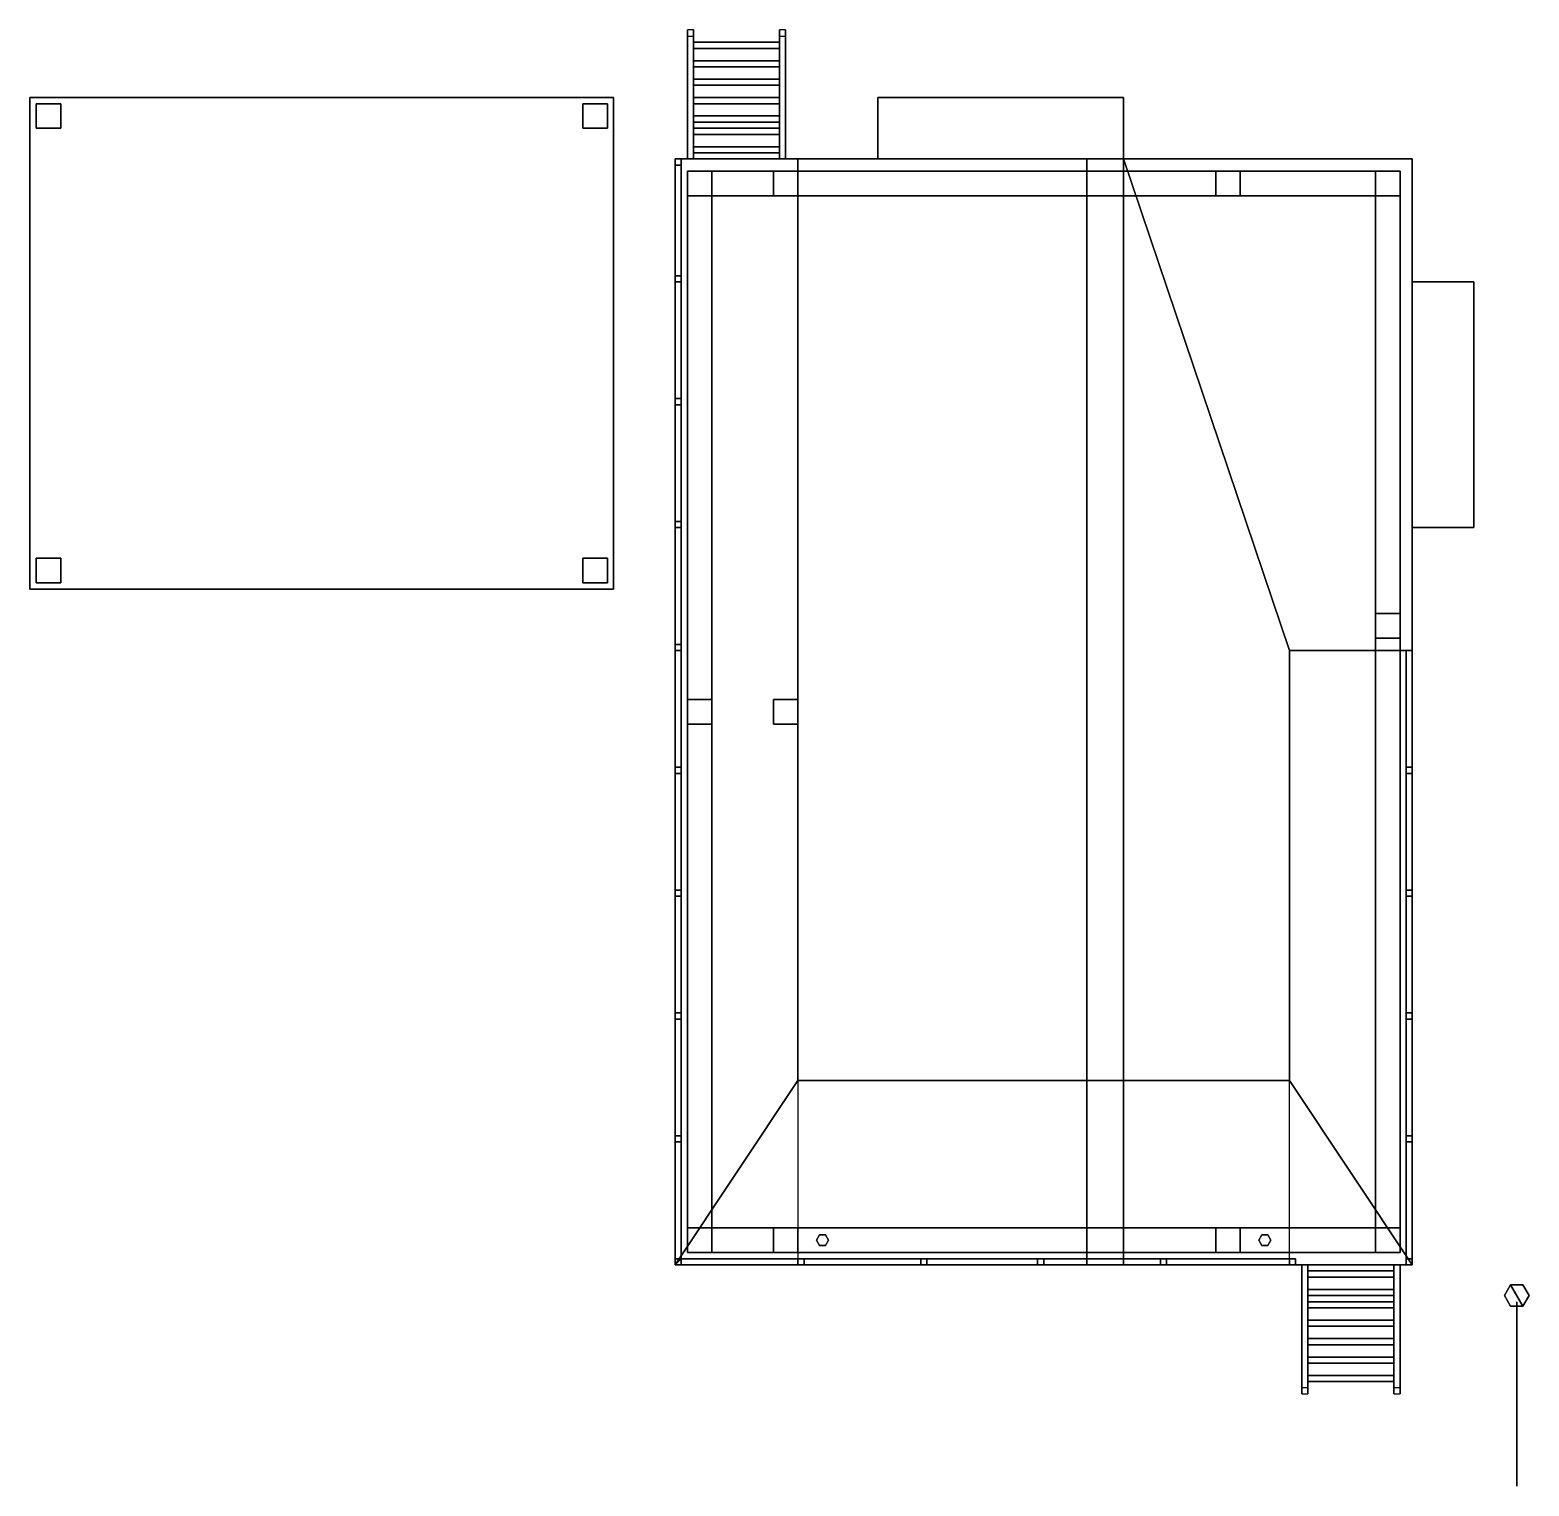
# Model space of a CAD drawing. Header units: millimetres. Extents: x -5.8 to 6.3, y -6.3 to 5.5.
import ezdxf

# ---------------------------------------------------------------- set-up
doc = ezdxf.new("R2010")
doc.units = ezdxf.units.MM
doc.layers.add('flag', color=1, linetype='Continuous')

msp = doc.modelspace()

# ---------------------------------------------------------------- linework, layer by layer
for points in [[(-0.5, 5.5), (-0.5, 4.5, 1.45), (-0.5, 4.5, 1.5), (-0.5, 5.55)], [(-0.5, 5.55), (-0.5, 4.5, 1.5), (-0.45, 4.5, 1.5), (-0.45, 5.55)], [(-0.45, 5.5), (-0.45, 4.5, 1.45), (-0.5, 4.5, 1.45), (-0.5, 5.5)], [(-0.45, 4.5, 1.5), (-0.45, 4.5, 1.45), (-0.45, 5.5), (-0.45, 5.55)], [(0.25, 5.5), (0.25, 4.5, 1.45), (0.25, 4.5, 1.5), (0.25, 5.55)], [(0.25, 5.55), (0.25, 4.5, 1.5), (0.3, 4.5, 1.5), (0.3, 5.55)], [(0.3, 5.5), (0.3, 4.5, 1.45), (0.25, 4.5, 1.45), (0.25, 5.5)], [(0.3, 4.5, 1.5), (0.3, 4.5, 1.45), (0.3, 5.5), (0.3, 5.55)], [(0.25, 5.45, 0.073), (-0.45, 5.45, 0.073), (-0.45, 5.45, 0.143), (0.25, 5.45, 0.143)], [(0.25, 5.4, 0.145), (-0.45, 5.4, 0.145), (-0.45, 5.45, 0.073), (0.25, 5.45, 0.073)], [(-0.45, 5.45, 0.143), (-0.45, 5.4, 0.214), (0.25, 5.4, 0.214), (0.25, 5.45, 0.143)], [(0.25, 5.4, 0.214), (-0.45, 5.4, 0.214), (-0.45, 5.4, 0.145), (0.25, 5.4, 0.145)], [(0.25, 5.3, 0.29), (-0.45, 5.3, 0.29), (-0.45, 5.3, 0.357), (0.25, 5.3, 0.357)], [(0.25, 5.25, 0.363), (-0.45, 5.25, 0.363), (-0.45, 5.3, 0.29), (0.25, 5.3, 0.29)], [(-0.45, 5.3, 0.357), (-0.45, 5.25, 0.429), (0.25, 5.25, 0.429), (0.25, 5.3, 0.357)], [(0.25, 5.25, 0.429), (-0.45, 5.25, 0.429), (-0.45, 5.25, 0.363), (0.25, 5.25, 0.363)], [(0.25, 5.15, 0.508), (-0.45, 5.15, 0.508), (-0.45, 5.15, 0.571), (0.25, 5.15, 0.571)], [(0.25, 5.1, 0.58), (-0.45, 5.1, 0.58), (-0.45, 5.15, 0.508), (0.25, 5.15, 0.508)], [(-0.45, 5.15, 0.571), (-0.45, 5.1, 0.643), (0.25, 5.1, 0.643), (0.25, 5.15, 0.571)], [(0.25, 5.1, 0.643), (-0.45, 5.1, 0.643), (-0.45, 5.1, 0.58), (0.25, 5.1, 0.58)], [(-5.85, 5, 3.5), (-5.85, 1, 4.85), (-5.85, 1, 4.95), (-5.85, 5, 3.6)], [(-5.85, 5, 3.6), (-5.85, 1, 4.95), (-1.1, 1, 4.95), (-1.1, 5, 3.6)], [(-1.1, 5, 3.6), (-1.1, 5, 3.5), (-5.85, 5, 3.5), (-5.85, 5, 3.6)], [(-1.1, 5, 3.5), (-1.1, 1, 4.85), (-5.85, 1, 4.85), (-5.85, 5, 3.5)], [(-5.8, 4.95), (-5.8, 4.75), (-5.8, 4.75, 3.6), (-5.8, 4.95, 3.55)], [(-5.6, 4.95, 3.55), (-5.6, 4.95), (-5.8, 4.95), (-5.8, 4.95, 3.55)], [(-5.6, 4.95), (-5.6, 4.75), (-5.8, 4.75), (-5.8, 4.95)], [(-5.6, 4.75, 3.6), (-5.6, 4.75), (-5.6, 4.95), (-5.6, 4.95, 3.55)], [(-1.35, 4.95), (-1.35, 4.75), (-1.35, 4.75, 3.6), (-1.35, 4.95, 3.55)], [(-1.15, 4.95, 3.55), (-1.15, 4.95), (-1.35, 4.95), (-1.35, 4.95, 3.55)], [(-1.15, 4.95), (-1.15, 4.75), (-1.35, 4.75), (-1.35, 4.95)], [(-1.15, 4.75, 3.6), (-1.15, 4.75), (-1.15, 4.95), (-1.15, 4.95, 3.55)], [(-1.1, 1, 4.95), (-1.1, 1, 4.85), (-1.1, 5, 3.5), (-1.1, 5, 3.6)], [(-0.45, 5, 0.786), (-0.45, 4.95, 0.857), (0.25, 4.95, 0.857), (0.25, 5, 0.786)], [(0.25, 4.95, 0.798), (-0.45, 4.95, 0.798), (-0.45, 5, 0.725), (0.25, 5, 0.725)], [(0.25, 5, 0.725), (-0.45, 5, 0.725), (-0.45, 5, 0.786), (0.25, 5, 0.786)], [(0.25, 4.95, 0.857), (-0.45, 4.95, 0.857), (-0.45, 4.95, 0.798), (0.25, 4.95, 0.798)], [(3.05, 5, 3), (3.05, 5, 2.95), (1.05, 5, 2.95), (1.05, 5, 3)], [(1.05, 5, 2.95), (1.05, 4.5, 3.45), (1.05, 4.5, 3.5), (1.05, 5, 3)], [(3.05, 5, 2.95), (3.05, 4.5, 3.45), (1.05, 4.5, 3.45), (1.05, 5, 2.95)], [(1.05, 5, 3), (1.05, 4.5, 3.5), (3.05, 4.5, 3.5), (3.05, 5, 3)], [(3.05, 4.5, 3.5), (3.05, 4.5, 3.45), (3.05, 5, 2.95), (3.05, 5, 3)], [(0.25, 4.85, 0.943), (-0.45, 4.85, 0.943), (-0.45, 4.85, 1), (0.25, 4.85, 1)], [(0.25, 4.8, 1.015), (-0.45, 4.8, 1.015), (-0.45, 4.85, 0.943), (0.25, 4.85, 0.943)], [(-0.45, 4.85, 1), (-0.45, 4.8, 1.071), (0.25, 4.8, 1.071), (0.25, 4.85, 1)], [(0.25, 4.8, 1.071), (-0.45, 4.8, 1.071), (-0.45, 4.8, 1.015), (0.25, 4.8, 1.015)], [(-5.8, 4.75, 3.6), (-5.8, 4.75), (-5.6, 4.75), (-5.6, 4.75, 3.6)], [(-1.35, 4.75, 3.6), (-1.35, 4.75), (-1.15, 4.75), (-1.15, 4.75, 3.6)], [(0.25, 4.7, 1.16), (-0.45, 4.7, 1.16), (-0.45, 4.75, 1.088), (0.25, 4.75, 1.088)], [(-0.45, 4.75, 1.143), (-0.45, 4.7, 1.214), (0.25, 4.7, 1.214), (0.25, 4.75, 1.143)], [(0.25, 4.75, 1.088), (-0.45, 4.75, 1.088), (-0.45, 4.75, 1.143), (0.25, 4.75, 1.143)], [(0.25, 4.7, 1.214), (-0.45, 4.7, 1.214), (-0.45, 4.7, 1.16), (0.25, 4.7, 1.16)], [(0.25, 4.6, 1.305), (-0.45, 4.6, 1.305), (-0.45, 4.6, 1.357), (0.25, 4.6, 1.357)], [(0.25, 4.55, 1.378), (-0.45, 4.55, 1.378), (-0.45, 4.6, 1.305), (0.25, 4.6, 1.305)], [(-0.45, 4.6, 1.357), (-0.45, 4.55, 1.429), (0.25, 4.55, 1.429), (0.25, 4.6, 1.357)], [(0.25, 4.55, 1.429), (-0.45, 4.55, 1.429), (-0.45, 4.55, 1.378), (0.25, 4.55, 1.378)], [(0.4, 4.5, 1.5), (5.4, 4.5, 1.25), (-0.6, 4.5, 1.25), (-0.6, 4.5, 1.5)], [(-0.6, 4.5, 1.25), (-0.6, -4.5, 1.25), (-0.6, -4.5, 1.5), (-0.6, 4.5, 1.5)], [(-0.6, 4.5, 1.5), (-0.6, -4.5, 1.5), (0.4, -3, 1.5), (0.4, 4.5, 1.5)], [(-0.55, 4.5, 2.55), (-0.55, 4.5, 2.5), (-0.6, 4.5, 2.5), (-0.6, 4.5, 2.55)], [(-0.6, 4.5, 2.5), (-0.6, -4.5, 2.5), (-0.6, -4.5, 2.55), (-0.6, 4.5, 2.55)], [(-0.55, 4.5, 2.5), (-0.55, -4.45, 2.5), (-0.6, -4.5, 2.5), (-0.6, 4.5, 2.5)], [(-0.6, 4.5, 2.55), (-0.6, -4.5, 2.55), (-0.55, -4.45, 2.55), (-0.55, 4.5, 2.55)], [(-0.6, 4.5, 1.5), (-0.6, 4.5, 2.5), (-0.55, 4.5, 2.5), (-0.55, 4.5, 1.5)], [(-0.6, 4.45, 1.5), (-0.6, 4.45, 2.5), (-0.6, 4.5, 2.5), (-0.6, 4.5, 1.5)], [(-0.55, 4.5, 1.5), (-0.55, 4.45, 1.5), (-0.6, 4.45, 1.5), (-0.6, 4.5, 1.5)], [(-0.55, 4.45, 1.5), (-0.55, 4.45, 2.5), (-0.6, 4.45, 2.5), (-0.6, 4.45, 1.5)], [(-0.55, -4.45, 2.55), (-0.55, -4.45, 2.5), (-0.55, 4.5, 2.5), (-0.55, 4.5, 2.55)], [(-0.55, 4.5, 2.5), (-0.55, 4.45, 2.5), (-0.55, 4.45, 1.5), (-0.55, 4.5, 1.5)], [(-0.5, 4.4), (-0.5, 4.2), (-0.5, 4.2, 1.25), (-0.5, 4.4, 1.25)], [(-0.3, 4.4, 1.25), (-0.3, 4.4), (-0.5, 4.4), (-0.5, 4.4, 1.25)], [(-0.3, 4.2, 1.25), (-0.3, 4.2), (-0.3, 4.4), (-0.3, 4.4, 1.25)], [(0.2, 4.4), (0.2, 4.2), (-0.3, 4.2, 1.05), (-0.3, 4.4, 1.05)], [(-0.3, 4.4, 1.25), (0.2, 4.4, 0.2), (0.2, 4.4), (-0.3, 4.4, 1.05)], [(-0.3, 4.2, 1.25), (0.2, 4.2, 0.2), (0.2, 4.4, 0.2), (-0.3, 4.4, 1.25)], [(0.2, 4.4, 0.2), (0.2, 4.2, 0.2), (0.2, 4.2, 1.25), (0.2, 4.4, 1.25)], [(0.4, 4.4, 1.25), (0.4, 4.4), (0.2, 4.4), (0.2, 4.4, 1.25)], [(5.4, 4.5, 3.5), (5.4, 4.5, 1.25), (0.4, 4.5, 1.5), (0.4, 4.5, 3.5)], [(0.4, 4.5, 1.5), (0.4, -3, 1.5), (0.4, -3, 3.5), (0.4, 4.5, 3.5)], [(3.05, 4.5, 5), (5.4, 4.5, 3.5), (0.4, 4.5, 3.5), (2.75, 4.5, 5)], [(0.4, 4.5, 3.5), (0.4, -4.5, 3.5), (2.75, -4.5, 5), (2.75, 4.5, 5)], [(0.4, 4.2, 1.25), (0.4, 4.2, 0.2), (0.4, 4.4, 0.2), (0.4, 4.4, 1.25)], [(0.4, 4.4, 0.2), (3.8, 4.4, 1.25), (3.8, 4.4, 1.05), (0.4, 4.4)], [(0.4, 4.2, 0.2), (3.8, 4.2, 1.25), (3.8, 4.4, 1.25), (0.4, 4.4, 0.2)], [(3.8, 4.4, 1.05), (3.8, 4.2, 1.05), (0.4, 4.2), (0.4, 4.4)], [(2.75, 4.5, 5), (2.75, 4.5, 5.1), (3.05, 4.5, 5.1), (3.05, 4.5, 5)], [(2.75, -4.5, 5), (2.75, -4.5, 5.1), (2.75, 4.5, 5.1), (2.75, 4.5, 5)], [(2.75, 4.5, 5.1), (2.75, -4.5, 5.1), (3.05, -4.5, 5.1), (3.05, 4.5, 5.1)], [(4.4, 0.5, 4.138), (5.4, 0.5, 3.5), (5.4, 4.5, 3.5), (3.05, 4.5, 5)], [(3.05, 4.5, 5.1), (3.05, -4.5, 5.1), (3.05, -4.5, 5), (3.05, 4.5, 5)], [(3.05, -4.5, 5), (4.4, -4.5, 4.138), (4.4, 0.5, 4.138), (3.05, 4.5, 5)], [(4, 4.4, 1.25), (4, 4.4), (3.8, 4.4), (3.8, 4.4, 1.25)], [(3.8, 4.4), (3.8, 4.2), (3.8, 4.2, 1.05), (3.8, 4.4, 1.05)], [(4, 4.2, 1.05), (4, 4.2), (4, 4.4), (4, 4.4, 1.05)], [(4, 4.4, 1.25), (5.1, 4.4, 0.2), (5.1, 4.4), (4, 4.4, 1.05)], [(5.1, 4.4), (5.1, 4.2), (4, 4.2, 1.05), (4, 4.4, 1.05)], [(4, 4.2, 1.25), (5.1, 4.2, 0.2), (5.1, 4.4, 0.2), (4, 4.4, 1.25)], [(5.1, 4.4), (5.1, 4.2), (5.1, 4.2, 1.25), (5.1, 4.4, 1.25)], [(5.3, 4.4, 1.25), (5.3, 4.4), (5.1, 4.4), (5.1, 4.4, 1.25)], [(5.3, 4.2, 1.25), (5.3, 4.2), (5.3, 4.4), (5.3, 4.4, 1.25)], [(5.4, -4.5, 1.5), (5.4, -4.5, 1.25), (5.4, 4.5, 1.25), (5.4, 0.5, 1.5)], [(5.4, 0.5, 3.5), (5.4, 0.5, 1.5), (5.4, 4.5, 1.25), (5.4, 4.5, 3.5)], [(-0.5, 4.2, 1.05), (-0.5, 4.2), (-0.3, 4.2), (-0.3, 4.2, 1.05)], [(-0.3, 0.1), (-0.5, 0.1), (-0.5, 4.2, 1.05), (-0.3, 4.2, 1.05)], [(-0.5, 4.2, 1.05), (-0.5, 0.1), (-0.5, 0.1, 0.2), (-0.5, 4.2, 1.25)], [(-0.5, 4.2, 1.25), (-0.5, 0.1, 0.2), (-0.3, 0.1, 0.2), (-0.3, 4.2, 1.25)], [(-0.3, 4.2, 1.05), (0.2, 4.2), (0.2, 4.2, 0.2), (-0.3, 4.2, 1.25)], [(-0.3, 4.2, 1.25), (-0.3, 0.1, 0.2), (-0.3, 0.1), (-0.3, 4.2, 1.05)], [(0.2, 4.2, 1.25), (0.2, 4.2), (0.4, 4.2), (0.4, 4.2, 1.25)], [(0.4, 4.2), (3.8, 4.2, 1.05), (3.8, 4.2, 1.25), (0.4, 4.2, 0.2)], [(3.8, 4.2, 1.25), (3.8, 4.2), (4, 4.2), (4, 4.2, 1.25)], [(4, 4.2, 1.05), (5.1, 4.2), (5.1, 4.2, 0.2), (4, 4.2, 1.25)], [(5.1, 4.2, 1.05), (5.1, 4.2), (5.3, 4.2), (5.3, 4.2, 1.05)], [(5.1, 4.2, 1.25), (5.1, 0.8, 0.2), (5.3, 0.8, 0.2), (5.3, 4.2, 1.25)], [(5.1, 4.2, 1.05), (5.1, 0.8), (5.1, 0.8, 0.2), (5.1, 4.2, 1.25)], [(5.3, 0.8), (5.1, 0.8), (5.1, 4.2, 1.05), (5.3, 4.2, 1.05)], [(5.3, 4.2, 1.25), (5.3, 0.8, 0.2), (5.3, 0.8), (5.3, 4.2, 1.05)], [(-0.6, 3.55, 1.5), (-0.6, 3.55, 2.5), (-0.55, 3.55, 2.5), (-0.55, 3.55, 1.5)], [(-0.6, 3.5, 1.5), (-0.6, 3.5, 2.5), (-0.6, 3.55, 2.5), (-0.6, 3.55, 1.5)], [(-0.55, 3.55, 1.5), (-0.55, 3.5, 1.5), (-0.6, 3.5, 1.5), (-0.6, 3.55, 1.5)], [(-0.55, 3.55, 2.5), (-0.55, 3.5, 2.5), (-0.55, 3.5, 1.5), (-0.55, 3.55, 1.5)], [(-0.55, 3.5, 1.5), (-0.55, 3.5, 2.5), (-0.6, 3.5, 2.5), (-0.6, 3.5, 1.5)], [(5.9, 3.5, 3), (5.4, 3.5, 3.5), (5.4, 1.5, 3.5), (5.9, 1.5, 3)], [(5.9, 1.5, 2.95), (5.4, 1.5, 3.45), (5.4, 3.5, 3.45), (5.9, 3.5, 2.95)], [(5.9, 3.5, 2.95), (5.4, 3.5, 3.45), (5.4, 3.5, 3.5), (5.9, 3.5, 3)], [(5.9, 1.5, 3), (5.9, 1.5, 2.95), (5.9, 3.5, 2.95), (5.9, 3.5, 3)], [(-0.6, 2.55, 1.5), (-0.6, 2.55, 2.5), (-0.55, 2.55, 2.5), (-0.55, 2.55, 1.5)], [(-0.6, 2.5, 1.5), (-0.6, 2.5, 2.5), (-0.6, 2.55, 2.5), (-0.6, 2.55, 1.5)], [(-0.55, 2.55, 1.5), (-0.55, 2.5, 1.5), (-0.6, 2.5, 1.5), (-0.6, 2.55, 1.5)], [(-0.55, 2.5, 1.5), (-0.55, 2.5, 2.5), (-0.6, 2.5, 2.5), (-0.6, 2.5, 1.5)], [(-0.55, 2.55, 2.5), (-0.55, 2.5, 2.5), (-0.55, 2.5, 1.5), (-0.55, 2.55, 1.5)], [(-0.6, 1.55, 1.5), (-0.6, 1.55, 2.5), (-0.55, 1.55, 2.5), (-0.55, 1.55, 1.5)], [(-0.6, 1.5, 1.5), (-0.6, 1.5, 2.5), (-0.6, 1.55, 2.5), (-0.6, 1.55, 1.5)], [(-0.55, 1.55, 1.5), (-0.55, 1.5, 1.5), (-0.6, 1.5, 1.5), (-0.6, 1.55, 1.5)], [(-0.55, 1.5, 1.5), (-0.55, 1.5, 2.5), (-0.6, 1.5, 2.5), (-0.6, 1.5, 1.5)], [(-0.55, 1.55, 2.5), (-0.55, 1.5, 2.5), (-0.55, 1.5, 1.5), (-0.55, 1.55, 1.5)], [(5.4, 1.5, 3.5), (5.4, 1.5, 3.45), (5.9, 1.5, 2.95), (5.9, 1.5, 3)], [(-5.8, 1.25), (-5.8, 1.05), (-5.8, 1.05, 4.85), (-5.8, 1.25, 4.8)], [(-5.6, 1.25, 4.8), (-5.6, 1.25), (-5.8, 1.25), (-5.8, 1.25, 4.8)], [(-5.6, 1.25), (-5.6, 1.05), (-5.8, 1.05), (-5.8, 1.25)], [(-5.6, 1.05, 4.85), (-5.6, 1.05), (-5.6, 1.25), (-5.6, 1.25, 4.8)], [(-1.35, 1.25), (-1.35, 1.05), (-1.35, 1.05, 4.85), (-1.35, 1.25, 4.8)], [(-1.15, 1.25, 4.8), (-1.15, 1.25), (-1.35, 1.25), (-1.35, 1.25, 4.8)], [(-1.15, 1.25), (-1.15, 1.05), (-1.35, 1.05), (-1.35, 1.25)], [(-1.15, 1.05, 4.85), (-1.15, 1.05), (-1.15, 1.25), (-1.15, 1.25, 4.8)], [(-5.85, 1, 4.95), (-5.85, 1, 4.85), (-1.1, 1, 4.85), (-1.1, 1, 4.95)], [(-5.8, 1.05, 4.85), (-5.8, 1.05), (-5.6, 1.05), (-5.6, 1.05, 4.85)], [(-1.35, 1.05, 4.85), (-1.35, 1.05), (-1.15, 1.05), (-1.15, 1.05, 4.85)], [(5.1, 0.8), (5.1, 0.6), (5.1, 0.6, 1.25), (5.1, 0.8, 1.25)], [(5.3, 0.8, 1.25), (5.3, 0.8, 0.2), (5.1, 0.8, 0.2), (5.1, 0.8, 1.25)], [(5.3, 0.6, 1.25), (5.3, 0.6), (5.3, 0.8), (5.3, 0.8, 1.25)], [(-0.6, 0.55, 1.5), (-0.6, 0.55, 2.5), (-0.55, 0.55, 2.5), (-0.55, 0.55, 1.5)], [(-0.6, 0.5, 1.5), (-0.6, 0.5, 2.5), (-0.6, 0.55, 2.5), (-0.6, 0.55, 1.5)], [(-0.55, 0.55, 1.5), (-0.55, 0.5, 1.5), (-0.6, 0.5, 1.5), (-0.6, 0.55, 1.5)], [(-0.55, 0.5, 1.5), (-0.55, 0.5, 2.5), (-0.6, 0.5, 2.5), (-0.6, 0.5, 1.5)], [(-0.55, 0.55, 2.5), (-0.55, 0.5, 2.5), (-0.55, 0.5, 1.5), (-0.55, 0.55, 1.5)], [(4.4, 0.5, 4.138), (4.4, 0.5, 1.5), (5.4, 0.5, 1.5), (5.4, 0.5, 3.5)], [(4.4, -3, 4.138), (4.4, -3, 1.5), (4.4, 0.5, 1.5), (4.4, 0.5, 4.138)], [(4.4, -3, 1.5), (5.4, -4.5, 1.5), (5.4, 0.5, 1.5), (4.4, 0.5, 1.5)], [(5.1, 0.6, 1.25), (5.1, 0.6, 0.2), (5.3, 0.6, 0.2), (5.3, 0.6, 1.25)], [(5.3, -4.2, 1.25), (5.3, 0.6, 0.2), (5.1, 0.6, 0.2), (5.1, -4.2, 1.25)], [(5.1, -4.2, 1.25), (5.1, 0.6, 0.2), (5.1, 0.6), (5.1, -4.2, 1.05)], [(5.1, 0.6), (5.3, 0.6), (5.3, -4.2, 1.05), (5.1, -4.2, 1.05)], [(5.3, -4.2, 1.05), (5.3, 0.6), (5.3, 0.6, 0.2), (5.3, -4.2, 1.25)], [(5.35, 0.5, 2.5), (5.35, -4.5, 2.5), (5.35, -4.5, 2.55), (5.35, 0.5, 2.55)], [(5.35, 0.5, 2.55), (5.35, -4.5, 2.55), (5.4, -4.5, 2.55), (5.4, 0.5, 2.55)], [(5.4, 0.5, 2.5), (5.4, -4.5, 2.5), (5.35, -4.5, 2.5), (5.35, 0.5, 2.5)], [(5.4, -4.5, 2.55), (5.4, -4.5, 2.5), (5.4, 0.5, 2.5), (5.4, 0.5, 2.55)], [(-0.3, 0.1, 1.25), (-0.3, 0.1, 0.2), (-0.5, 0.1, 0.2), (-0.5, 0.1, 1.25)], [(-0.5, 0.1), (-0.5, -0.1), (-0.5, -0.1, 1.25), (-0.5, 0.1, 1.25)], [(-0.3, -0.1, 1.25), (-0.3, -0.1), (-0.3, 0.1), (-0.3, 0.1, 1.25)], [(0.2, 0.1, 0.2), (0.2, -0.1, 0.2), (0.2, -0.1, 1.25), (0.2, 0.1, 1.25)], [(0.4, 0.1, 1.25), (0.4, 0.1, 0.2), (0.2, 0.1, 0.2), (0.2, 0.1, 1.25)], [(0.4, -0.1, 1.25), (0.4, -0.1, 0.2), (0.4, 0.1, 0.2), (0.4, 0.1, 1.25)], [(-0.5, -0.1, 1.25), (-0.5, -0.1, 0.2), (-0.3, -0.1, 0.2), (-0.3, -0.1, 1.25)], [(-0.5, -0.1), (-0.3, -0.1), (-0.3, -4.2, 1.05), (-0.5, -4.2, 1.05)], [(-0.3, -4.2, 1.25), (-0.3, -0.1, 0.2), (-0.5, -0.1, 0.2), (-0.5, -4.2, 1.25)], [(-0.5, -4.2, 1.25), (-0.5, -0.1, 0.2), (-0.5, -0.1), (-0.5, -4.2, 1.05)], [(-0.3, -4.2, 1.05), (-0.3, -0.1), (-0.3, -0.1, 0.2), (-0.3, -4.2, 1.25)], [(0.2, -0.1, 1.25), (0.2, -0.1, 0.2), (0.4, -0.1, 0.2), (0.4, -0.1, 1.25)], [(-0.55, -0.45, 1.5), (-0.55, -0.5, 1.5), (-0.6, -0.5, 1.5), (-0.6, -0.45, 1.5)], [(-0.6, -0.5, 1.5), (-0.6, -0.5, 2.5), (-0.6, -0.45, 2.5), (-0.6, -0.45, 1.5)], [(-0.6, -0.45, 1.5), (-0.6, -0.45, 2.5), (-0.55, -0.45, 2.5), (-0.55, -0.45, 1.5)], [(-0.55, -0.45, 2.5), (-0.55, -0.5, 2.5), (-0.55, -0.5, 1.5), (-0.55, -0.45, 1.5)], [(5.35, -0.45, 1.5), (5.35, -0.45, 2.5), (5.4, -0.45, 2.5), (5.4, -0.45, 1.5)], [(5.35, -0.5, 1.5), (5.35, -0.5, 2.5), (5.35, -0.45, 2.5), (5.35, -0.45, 1.5)], [(5.4, -0.45, 1.5), (5.4, -0.5, 1.5), (5.35, -0.5, 1.5), (5.35, -0.45, 1.5)], [(5.4, -0.45, 2.5), (5.4, -0.5, 2.5), (5.4, -0.5, 1.5), (5.4, -0.45, 1.5)], [(-0.55, -0.5, 1.5), (-0.55, -0.5, 2.5), (-0.6, -0.5, 2.5), (-0.6, -0.5, 1.5)], [(5.4, -0.5, 1.5), (5.4, -0.5, 2.5), (5.35, -0.5, 2.5), (5.35, -0.5, 1.5)], [(-0.6, -1.5, 1.5), (-0.6, -1.5, 2.5), (-0.6, -1.45, 2.5), (-0.6, -1.45, 1.5)], [(-0.55, -1.45, 1.5), (-0.55, -1.5, 1.5), (-0.6, -1.5, 1.5), (-0.6, -1.45, 1.5)], [(-0.6, -1.45, 1.5), (-0.6, -1.45, 2.5), (-0.55, -1.45, 2.5), (-0.55, -1.45, 1.5)], [(-0.55, -1.45, 2.5), (-0.55, -1.5, 2.5), (-0.55, -1.5, 1.5), (-0.55, -1.45, 1.5)], [(5.35, -1.45, 1.5), (5.35, -1.45, 2.5), (5.4, -1.45, 2.5), (5.4, -1.45, 1.5)], [(5.35, -1.5, 1.5), (5.35, -1.5, 2.5), (5.35, -1.45, 2.5), (5.35, -1.45, 1.5)], [(5.4, -1.45, 1.5), (5.4, -1.5, 1.5), (5.35, -1.5, 1.5), (5.35, -1.45, 1.5)], [(5.4, -1.45, 2.5), (5.4, -1.5, 2.5), (5.4, -1.5, 1.5), (5.4, -1.45, 1.5)], [(-0.55, -1.5, 1.5), (-0.55, -1.5, 2.5), (-0.6, -1.5, 2.5), (-0.6, -1.5, 1.5)], [(5.4, -1.5, 1.5), (5.4, -1.5, 2.5), (5.35, -1.5, 2.5), (5.35, -1.5, 1.5)], [(-0.55, -2.45, 1.5), (-0.55, -2.5, 1.5), (-0.6, -2.5, 1.5), (-0.6, -2.45, 1.5)], [(-0.6, -2.5, 1.5), (-0.6, -2.5, 2.5), (-0.6, -2.45, 2.5), (-0.6, -2.45, 1.5)], [(-0.6, -2.45, 1.5), (-0.6, -2.45, 2.5), (-0.55, -2.45, 2.5), (-0.55, -2.45, 1.5)], [(-0.55, -2.5, 1.5), (-0.55, -2.5, 2.5), (-0.6, -2.5, 2.5), (-0.6, -2.5, 1.5)], [(-0.55, -2.45, 2.5), (-0.55, -2.5, 2.5), (-0.55, -2.5, 1.5), (-0.55, -2.45, 1.5)], [(5.35, -2.45, 1.5), (5.35, -2.45, 2.5), (5.4, -2.45, 2.5), (5.4, -2.45, 1.5)], [(5.35, -2.5, 1.5), (5.35, -2.5, 2.5), (5.35, -2.45, 2.5), (5.35, -2.45, 1.5)], [(5.4, -2.45, 1.5), (5.4, -2.5, 1.5), (5.35, -2.5, 1.5), (5.35, -2.45, 1.5)], [(5.4, -2.5, 1.5), (5.4, -2.5, 2.5), (5.35, -2.5, 2.5), (5.35, -2.5, 1.5)], [(5.4, -2.45, 2.5), (5.4, -2.5, 2.5), (5.4, -2.5, 1.5), (5.4, -2.45, 1.5)], [(0.4, -3, 1.5), (-0.6, -4.5, 1.5), (5.4, -4.5, 1.5), (4.4, -3, 1.5)], [(0.4, -3, 3.5), (0.4, -3, 1.5), (4.4, -3, 1.5), (4.4, -3, 4.138)], [(-0.6, -3.5, 1.5), (-0.6, -3.5, 2.5), (-0.6, -3.45, 2.5), (-0.6, -3.45, 1.5)], [(-0.55, -3.45, 1.5), (-0.55, -3.5, 1.5), (-0.6, -3.5, 1.5), (-0.6, -3.45, 1.5)], [(-0.6, -3.45, 1.5), (-0.6, -3.45, 2.5), (-0.55, -3.45, 2.5), (-0.55, -3.45, 1.5)], [(-0.55, -3.5, 1.5), (-0.55, -3.5, 2.5), (-0.6, -3.5, 2.5), (-0.6, -3.5, 1.5)], [(-0.55, -3.45, 2.5), (-0.55, -3.5, 2.5), (-0.55, -3.5, 1.5), (-0.55, -3.45, 1.5)], [(5.35, -3.45, 1.5), (5.35, -3.45, 2.5), (5.4, -3.45, 2.5), (5.4, -3.45, 1.5)], [(5.35, -3.5, 1.5), (5.35, -3.5, 2.5), (5.35, -3.45, 2.5), (5.35, -3.45, 1.5)], [(5.4, -3.45, 1.5), (5.4, -3.5, 1.5), (5.35, -3.5, 1.5), (5.35, -3.45, 1.5)], [(5.4, -3.5, 1.5), (5.4, -3.5, 2.5), (5.35, -3.5, 2.5), (5.35, -3.5, 1.5)], [(5.4, -3.45, 2.5), (5.4, -3.5, 2.5), (5.4, -3.5, 1.5), (5.4, -3.45, 1.5)], [(-0.3, -4.2, 1.05), (-0.3, -4.2), (-0.5, -4.2), (-0.5, -4.2, 1.05)], [(-0.5, -4.2), (-0.5, -4.4), (-0.5, -4.4, 1.25), (-0.5, -4.2, 1.25)], [(-0.3, -4.4, 1.05), (-0.3, -4.4), (-0.3, -4.2), (-0.3, -4.2, 1.05)], [(0.2, -4.2), (0.2, -4.4), (-0.3, -4.4, 1.05), (-0.3, -4.2, 1.05)], [(-0.3, -4.4, 1.25), (0.2, -4.4, 0.2), (0.2, -4.2, 0.2), (-0.3, -4.2, 1.25)], [(-0.3, -4.2, 1.25), (0.2, -4.2, 0.2), (0.2, -4.2), (-0.3, -4.2, 1.05)], [(0.2, -4.2, 0.2), (0.2, -4.4, 0.2), (0.2, -4.4, 1.25), (0.2, -4.2, 1.25)], [(0.4, -4.2, 1.25), (0.4, -4.2), (0.2, -4.2), (0.2, -4.2, 1.25)], [(0.4, -4.4, 1.25), (0.4, -4.4, 0.2), (0.4, -4.2, 0.2), (0.4, -4.2, 1.25)], [(3.8, -4.2, 1.05), (3.8, -4.4, 1.05), (0.4, -4.4), (0.4, -4.2)], [(0.4, -4.4, 0.2), (3.8, -4.4, 1.25), (3.8, -4.2, 1.25), (0.4, -4.2, 0.2)], [(0.4, -4.2, 0.2), (3.8, -4.2, 1.25), (3.8, -4.2, 1.05), (0.4, -4.2)], [(0.575, -4.257, 1.5), (0.55, -4.3, 1.5), (0.55, -4.3, 3.55), (0.575, -4.257, 3.55)], [(0.625, -4.257, 1.5), (0.575, -4.257, 1.5), (0.575, -4.257, 3.55), (0.625, -4.257, 3.55)], [(0.65, -4.3, 1.5), (0.625, -4.257, 1.5), (0.625, -4.257, 3.55), (0.65, -4.3, 3.55)], [(4, -4.2, 1.25), (4, -4.2), (3.8, -4.2), (3.8, -4.2, 1.25)], [(3.8, -4.2), (3.8, -4.4), (3.8, -4.4, 1.05), (3.8, -4.2, 1.05)], [(4, -4.4, 1.05), (4, -4.4), (4, -4.2), (4, -4.2, 1.05)], [(4, -4.4, 1.25), (5.1, -4.4, 0.2), (5.1, -4.2, 0.2), (4, -4.2, 1.25)], [(4, -4.2, 1.25), (5.1, -4.2, 0.2), (5.1, -4.2), (4, -4.2, 1.05)], [(5.1, -4.2), (5.1, -4.4), (4, -4.4, 1.05), (4, -4.2, 1.05)], [(4.175, -4.257, 1.5), (4.15, -4.3, 1.5), (4.15, -4.3, 4.1), (4.175, -4.257, 4.1)], [(4.225, -4.257, 1.5), (4.175, -4.257, 1.5), (4.175, -4.257, 4.1), (4.225, -4.257, 4.15)], [(4.25, -4.3, 1.5), (4.225, -4.257, 1.5), (4.225, -4.257, 4.15), (4.25, -4.3, 4.15)], [(5.1, -4.2), (5.1, -4.4), (5.1, -4.4, 1.25), (5.1, -4.2, 1.25)], [(5.3, -4.2, 1.05), (5.3, -4.2), (5.1, -4.2), (5.1, -4.2, 1.05)], [(5.3, -4.4, 1.25), (5.3, -4.4), (5.3, -4.2), (5.3, -4.2, 1.25)], [(0.55, -4.3, 1.5), (0.575, -4.343, 1.5), (0.575, -4.343, 3.55), (0.55, -4.3, 3.55)], [(0.575, -4.343, 1.5), (0.625, -4.343, 1.5), (0.625, -4.343, 3.55), (0.575, -4.343, 3.55)], [(0.625, -4.343, 1.5), (0.65, -4.3, 1.5), (0.65, -4.3, 3.55), (0.625, -4.343, 3.55)], [(4.15, -4.3, 1.5), (4.175, -4.343, 1.5), (4.175, -4.343, 4.1), (4.15, -4.3, 4.1)], [(4.175, -4.343, 1.5), (4.225, -4.343, 1.5), (4.225, -4.343, 4.15), (4.175, -4.343, 4.1)], [(4.225, -4.343, 1.5), (4.25, -4.3, 1.5), (4.25, -4.3, 4.15), (4.225, -4.343, 4.15)], [(-0.55, -4.45, 1.5), (-0.55, -4.5, 1.5), (-0.6, -4.5, 1.5), (-0.6, -4.45, 1.5)], [(-0.6, -4.5, 1.5), (-0.6, -4.5, 2.5), (-0.6, -4.45, 2.5), (-0.6, -4.45, 1.5)], [(-0.6, -4.45, 1.5), (-0.6, -4.45, 2.5), (-0.55, -4.45, 2.5), (-0.55, -4.45, 1.5)], [(-0.6, -4.5, 2.55), (4.45, -4.5, 2.55), (4.45, -4.45, 2.55), (-0.55, -4.45, 2.55)], [(-0.55, -4.45, 2.5), (4.4, -4.45, 2.5), (4.4, -4.5, 2.5), (-0.6, -4.5, 2.5)], [(-0.6, -4.5, 1.5), (-0.6, -4.5, 1.25), (5.4, -4.5, 1.25), (5.4, -4.5, 1.5)], [(-0.6, -4.5, 2.55), (-0.6, -4.5, 2.5), (-0.55, -4.5, 2.5), (-0.55, -4.5, 2.55)], [(-0.55, -4.5, 1.5), (-0.55, -4.5, 2.5), (-0.6, -4.5, 2.5), (-0.6, -4.5, 1.5)], [(-0.55, -4.45, 2.5), (-0.55, -4.5, 2.5), (-0.55, -4.5, 1.5), (-0.55, -4.45, 1.5)], [(4.45, -4.45, 2.55), (4.4, -4.45, 2.5), (-0.55, -4.45, 2.5), (-0.55, -4.45, 2.55)], [(-0.55, -4.5, 2.5), (4.4, -4.5, 2.5), (4.45, -4.5, 2.55), (-0.55, -4.5, 2.55)], [(-0.5, -4.4, 1.25), (-0.5, -4.4), (-0.3, -4.4), (-0.3, -4.4, 1.25)], [(-0.3, -4.4, 1.05), (0.2, -4.4), (0.2, -4.4, 0.2), (-0.3, -4.4, 1.25)], [(0.2, -4.4, 1.25), (0.2, -4.4), (0.4, -4.4), (0.4, -4.4, 1.25)], [(0.4, -4.4), (3.8, -4.4, 1.05), (3.8, -4.4, 1.25), (0.4, -4.4, 0.2)], [(0.4, -4.45, 1.5), (0.4, -4.45, 2.5), (0.45, -4.45, 2.5), (0.45, -4.45, 1.5)], [(0.4, -4.5, 1.5), (0.4, -4.5, 2.5), (0.4, -4.45, 2.5), (0.4, -4.45, 1.5)], [(0.45, -4.45, 1.5), (0.45, -4.5, 1.5), (0.4, -4.5, 1.5), (0.4, -4.45, 1.5)], [(2.75, -4.5, 5), (0.4, -4.5, 3.5), (4.4, -4.5, 4.138), (3.05, -4.5, 5)], [(0.45, -4.5, 1.5), (0.45, -4.5, 2.5), (0.4, -4.5, 2.5), (0.4, -4.5, 1.5)], [(0.45, -4.45, 2.5), (0.45, -4.5, 2.5), (0.45, -4.5, 1.5), (0.45, -4.45, 1.5)], [(1.4, -4.45, 1.5), (1.4, -4.45, 2.5), (1.45, -4.45, 2.5), (1.45, -4.45, 1.5)], [(1.4, -4.5, 1.5), (1.4, -4.5, 2.5), (1.4, -4.45, 2.5), (1.4, -4.45, 1.5)], [(1.45, -4.45, 1.5), (1.45, -4.5, 1.5), (1.4, -4.5, 1.5), (1.4, -4.45, 1.5)], [(1.45, -4.5, 1.5), (1.45, -4.5, 2.5), (1.4, -4.5, 2.5), (1.4, -4.5, 1.5)], [(1.45, -4.45, 2.5), (1.45, -4.5, 2.5), (1.45, -4.5, 1.5), (1.45, -4.45, 1.5)], [(2.35, -4.5, 1.5), (2.35, -4.5, 2.5), (2.35, -4.45, 2.5), (2.35, -4.45, 1.5)], [(2.35, -4.45, 1.5), (2.35, -4.45, 2.5), (2.4, -4.45, 2.5), (2.4, -4.45, 1.5)], [(2.4, -4.45, 1.5), (2.4, -4.5, 1.5), (2.35, -4.5, 1.5), (2.35, -4.45, 1.5)], [(2.4, -4.5, 1.5), (2.4, -4.5, 2.5), (2.35, -4.5, 2.5), (2.35, -4.5, 1.5)], [(2.4, -4.45, 2.5), (2.4, -4.5, 2.5), (2.4, -4.5, 1.5), (2.4, -4.45, 1.5)], [(3.05, -4.5, 5), (3.05, -4.5, 5.1), (2.75, -4.5, 5.1), (2.75, -4.5, 5)], [(3.35, -4.45, 1.5), (3.35, -4.45, 2.5), (3.4, -4.45, 2.5), (3.4, -4.45, 1.5)], [(3.35, -4.5, 1.5), (3.35, -4.5, 2.5), (3.35, -4.45, 2.5), (3.35, -4.45, 1.5)], [(3.4, -4.45, 1.5), (3.4, -4.5, 1.5), (3.35, -4.5, 1.5), (3.35, -4.45, 1.5)], [(3.4, -4.5, 1.5), (3.4, -4.5, 2.5), (3.35, -4.5, 2.5), (3.35, -4.5, 1.5)], [(3.4, -4.45, 2.5), (3.4, -4.5, 2.5), (3.4, -4.5, 1.5), (3.4, -4.45, 1.5)], [(3.8, -4.4, 1.25), (3.8, -4.4), (4, -4.4), (4, -4.4, 1.25)], [(4, -4.4, 1.05), (5.1, -4.4), (5.1, -4.4, 0.2), (4, -4.4, 1.25)], [(4.4, -4.5, 1.5), (4.4, -4.5, 2.5), (4.4, -4.45, 2.5), (4.4, -4.45, 1.5)], [(4.4, -4.45, 1.5), (4.4, -4.45, 2.5), (4.45, -4.45, 2.55), (4.45, -4.45, 1.5)], [(4.45, -4.45, 1.5), (4.45, -4.5, 1.5), (4.4, -4.5, 1.5), (4.4, -4.45, 1.5)], [(4.45, -4.5, 1.5), (4.45, -4.5, 2.55), (4.4, -4.5, 2.5), (4.4, -4.5, 1.5)], [(4.45, -4.45, 2.55), (4.45, -4.5, 2.55), (4.45, -4.5, 1.5), (4.45, -4.45, 1.5)], [(4.55, -5.55), (4.55, -4.5, 1.5), (4.5, -4.5, 1.5), (4.5, -5.55)], [(4.5, -4.5, 1.5), (4.5, -4.5, 1.45), (4.5, -5.5), (4.5, -5.55)], [(4.5, -5.5), (4.5, -4.5, 1.45), (4.55, -4.5, 1.45), (4.55, -5.5)], [(4.55, -5.5), (4.55, -4.5, 1.45), (4.55, -4.5, 1.5), (4.55, -5.55)], [(5.1, -4.4, 1.25), (5.1, -4.4), (5.3, -4.4), (5.3, -4.4, 1.25)], [(5.25, -5.5), (5.25, -4.5, 1.45), (5.3, -4.5, 1.45), (5.3, -5.5)], [(5.25, -4.5, 1.5), (5.25, -4.5, 1.45), (5.25, -5.5), (5.25, -5.55)], [(5.3, -5.55), (5.3, -4.5, 1.5), (5.25, -4.5, 1.5), (5.25, -5.55)], [(5.3, -5.5), (5.3, -4.5, 1.45), (5.3, -4.5, 1.5), (5.3, -5.55)], [(5.35, -4.45, 1.5), (5.35, -4.45, 2.5), (5.4, -4.45, 2.5), (5.4, -4.45, 1.5)], [(5.35, -4.5, 1.5), (5.35, -4.5, 2.5), (5.35, -4.45, 2.5), (5.35, -4.45, 1.5)], [(5.4, -4.45, 1.5), (5.4, -4.5, 1.5), (5.35, -4.5, 1.5), (5.35, -4.45, 1.5)], [(5.4, -4.5, 1.5), (5.4, -4.5, 2.5), (5.35, -4.5, 2.5), (5.35, -4.5, 1.5)], [(5.35, -4.5, 2.55), (5.35, -4.5, 2.5), (5.4, -4.5, 2.5), (5.4, -4.5, 2.55)], [(5.4, -4.45, 2.5), (5.4, -4.5, 2.5), (5.4, -4.5, 1.5), (5.4, -4.45, 1.5)], [(4.55, -4.55, 1.378), (5.25, -4.55, 1.378), (5.25, -4.6, 1.305), (4.55, -4.6, 1.305)], [(4.55, -4.55, 1.429), (5.25, -4.55, 1.429), (5.25, -4.55, 1.378), (4.55, -4.55, 1.378)], [(5.25, -4.6, 1.357), (5.25, -4.55, 1.429), (4.55, -4.55, 1.429), (4.55, -4.6, 1.357)], [(4.55, -4.6, 1.305), (5.25, -4.6, 1.305), (5.25, -4.6, 1.357), (4.55, -4.6, 1.357)], [(5.25, -4.75, 1.143), (5.25, -4.7, 1.214), (4.55, -4.7, 1.214), (4.55, -4.75, 1.143)], [(4.55, -4.7, 1.16), (5.25, -4.7, 1.16), (5.25, -4.75, 1.088), (4.55, -4.75, 1.088)], [(4.55, -4.7, 1.214), (5.25, -4.7, 1.214), (5.25, -4.7, 1.16), (4.55, -4.7, 1.16)], [(4.55, -4.75, 1.088), (5.25, -4.75, 1.088), (5.25, -4.75, 1.143), (4.55, -4.75, 1.143)], [(6.2, -4.663), (6.15, -4.75), (6.15, -4.75, 8), (6.2, -4.663, 8)], [(6.15, -4.75, 8), (6.2, -4.837, 8), (6.3, -4.837, 8), (6.2, -4.663, 8)], [(6.15, -4.75), (6.2, -4.837), (6.2, -4.837, 8), (6.15, -4.75, 8)], [(6.3, -4.663), (6.2, -4.663), (6.2, -4.663, 8), (6.3, -4.663, 8)], [(6.2, -4.663, 8), (6.3, -4.837, 8), (6.35, -4.75, 8), (6.3, -4.663, 8)], [(6.35, -4.75), (6.3, -4.663), (6.3, -4.663, 8), (6.35, -4.75, 8)], [(6.3, -4.837), (6.35, -4.75), (6.35, -4.75, 8), (6.3, -4.837, 8)], [(4.55, -4.8, 1.015), (5.25, -4.8, 1.015), (5.25, -4.85, 0.943), (4.55, -4.85, 0.943)], [(4.55, -4.8, 1.071), (5.25, -4.8, 1.071), (5.25, -4.8, 1.015), (4.55, -4.8, 1.015)], [(5.25, -4.85, 1), (5.25, -4.8, 1.071), (4.55, -4.8, 1.071), (4.55, -4.85, 1)], [(4.55, -4.85, 0.943), (5.25, -4.85, 0.943), (5.25, -4.85, 1), (4.55, -4.85, 1)], [(6.2, -4.837), (6.3, -4.837), (6.3, -4.837, 8), (6.2, -4.837, 8)], [(4.55, -4.95, 0.798), (5.25, -4.95, 0.798), (5.25, -5, 0.725), (4.55, -5, 0.725)], [(4.55, -4.95, 0.857), (5.25, -4.95, 0.857), (5.25, -4.95, 0.798), (4.55, -4.95, 0.798)], [(5.25, -5, 0.786), (5.25, -4.95, 0.857), (4.55, -4.95, 0.857), (4.55, -5, 0.786)], [(4.55, -5, 0.725), (5.25, -5, 0.725), (5.25, -5, 0.786), (4.55, -5, 0.786)], [(4.55, -5.1, 0.58), (5.25, -5.1, 0.58), (5.25, -5.15, 0.508), (4.55, -5.15, 0.508)], [(4.55, -5.1, 0.643), (5.25, -5.1, 0.643), (5.25, -5.1, 0.58), (4.55, -5.1, 0.58)], [(5.25, -5.15, 0.571), (5.25, -5.1, 0.643), (4.55, -5.1, 0.643), (4.55, -5.15, 0.571)], [(4.55, -5.15, 0.508), (5.25, -5.15, 0.508), (5.25, -5.15, 0.571), (4.55, -5.15, 0.571)], [(5.25, -5.3, 0.357), (5.25, -5.25, 0.429), (4.55, -5.25, 0.429), (4.55, -5.3, 0.357)], [(4.55, -5.25, 0.363), (5.25, -5.25, 0.363), (5.25, -5.3, 0.29), (4.55, -5.3, 0.29)], [(4.55, -5.25, 0.429), (5.25, -5.25, 0.429), (5.25, -5.25, 0.363), (4.55, -5.25, 0.363)], [(4.55, -5.3, 0.29), (5.25, -5.3, 0.29), (5.25, -5.3, 0.357), (4.55, -5.3, 0.357)], [(4.55, -5.4, 0.214), (5.25, -5.4, 0.214), (5.25, -5.4, 0.145), (4.55, -5.4, 0.145)], [(5.25, -5.45, 0.143), (5.25, -5.4, 0.214), (4.55, -5.4, 0.214), (4.55, -5.45, 0.143)], [(4.55, -5.4, 0.145), (5.25, -5.4, 0.145), (5.25, -5.45, 0.073), (4.55, -5.45, 0.073)], [(4.55, -5.45, 0.073), (5.25, -5.45, 0.073), (5.25, -5.45, 0.143), (4.55, -5.45, 0.143)]]:
    msp.add_3dface(points)
at = {"layer": 'flag'}
for points in [[(6.25, -4.8, 8), (6.25, -5.3, 8), (6.25, -5.3, 7), (6.25, -4.8, 7)], [(6.25, -4.8, 7), (6.25, -5.3, 7), (6.25, -5.3, 8), (6.25, -4.8, 8)], [(6.25, -5.3, 8), (6.25, -5.8, 8), (6.25, -5.8, 7), (6.25, -5.3, 7)], [(6.25, -5.3, 7), (6.25, -5.8, 7), (6.25, -5.8, 8), (6.25, -5.3, 8)], [(6.25, -5.8, 7), (6.25, -6.3, 7), (6.25, -6.3, 8), (6.25, -5.8, 8)], [(6.25, -5.8, 8), (6.25, -6.3, 8), (6.25, -6.3, 7), (6.25, -5.8, 7)]]:
    msp.add_3dface(points, dxfattribs=at)

doc.saveas('drawing.dxf')
